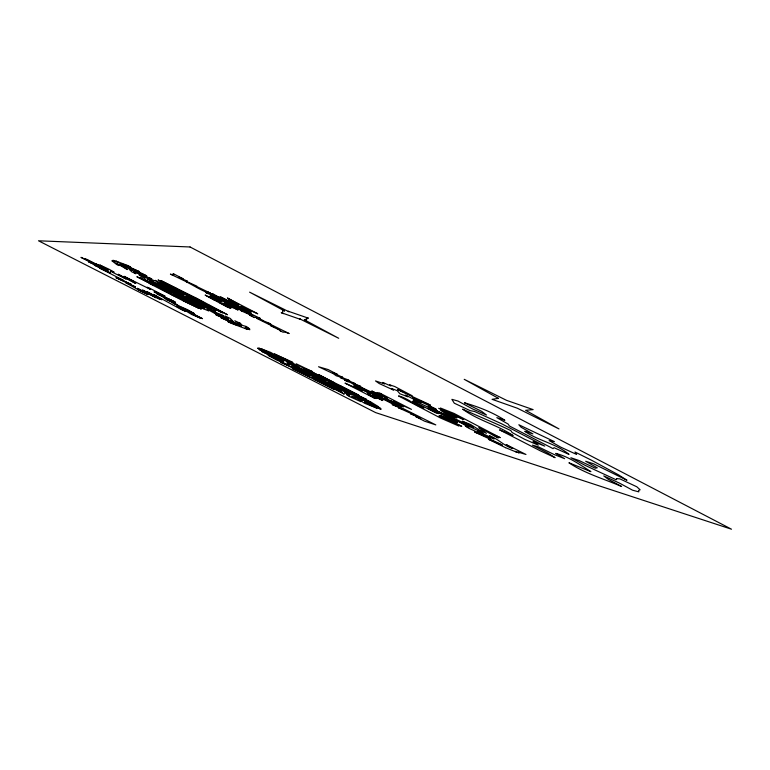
<?xml version="1.0" encoding="UTF-8"?>
<svg xmlns="http://www.w3.org/2000/svg" width="770" height="770" viewBox="0 0 770 770"><rect width="100%" height="100%" fill="white"/><g stroke="black" fill="none" stroke-linecap="round" stroke-linejoin="round"><path stroke-width="1.16" d="M96.24 263.918L106.183 268.797L107.001 269.048L99.715 264.947L109.234 269.327L114.066 272.118L110.457 270.944L112.516 272.282L124.259 278.182L126.232 279.058L118.282 274.264L134.635 282.975L135.818 283.418L126.53 278.211L134.76 282.205L133.787 281.56L124.018 276.334L150.583 289.433L147.195 287.268L149.178 287.942L165.069 296.238L155.251 291.618L154.751 291.541L160.959 294.833L154.019 291.763L155.646 292.706L175.175 301.984L156.955 293.851L163.048 296.835M218.382 299.212L211.298 295.892L220.326 300.618L210.451 295.93L221.693 301.821L209.787 296.161L219.383 301.407L213.55 298.789L217.794 301.031L217.073 300.791L208.535 296.431L214.83 300.079L214.185 299.877L205.138 295.064L227.391 307.163L230.817 308.327L219.739 302.6L229.2 306.903L227.275 305.777M282.677 312.476L282.465 313.063L281.214 312.678L300.502 319.396L299.838 318.905L338.713 338.28L304.266 319.704L305.873 320.387L306.267 318.761L306.961 318.992L306.412 318.578L306.893 317.827M282.475 312.187L283.052 310.349L284.621 311.013L249.605 292.157L288.942 311.763L288.201 311.224L308.395 318.183L307.018 317.712M172.028 300.647L165.213 297.538M283.283 313.573L283.504 313.64M194.656 305.334L177.514 296.816M217.333 298.452L215.263 297.557L230.875 305.151L224.609 301.83L229.152 303.755L228.498 303.178L205.503 292.273L208.247 293.678L206.36 292.331L206.957 292.504C196.331 287.691 196.62 287.172 186.244 281.772L187.418 282.263L170.411 274.12L173.144 275.179L173.452 274.515L174.338 274.697L173.048 273.658L174.357 274.216L183.173 278.827L179.15 277.239L180.844 278.288L187.36 281.069L186.013 281.05L187.611 281.907L196.889 286.18A68.289 4.293 26.5 0 0 196.822 286.565L210.605 293.226L207.438 291.878L209.161 293.081L213.251 294.544L212.068 293.562L213.223 294.034L220.384 297.932L212.27 294.708L218.045 297.586L216.226 296.912L217.381 297.586L223.627 300.021L227.266 302.283L219.402 298L228.931 302.446L228.093 301.917C249.528 311.523 208.169 292.581 227.025 300.858L219.72 297.047L231.327 302.793L225.803 299.751M234.523 303.236L236.698 304.189L228.045 300.117L236.477 304.622L229.364 301.186C247.632 310.762 206.639 290.011 225.899 299.578M205.426 306.701L209.95 309.136L170.853 290.194L164.713 288.211L180.353 295.805L192.298 299.328L195.339 300.878L193.52 301.137L197.091 303.351L205.869 307.827L206.456 307.923L203.088 305.613L207.698 307.23L215.562 311.292L213.964 310.907L214.936 311.802L210.345 310.012L212.722 311.321L222.511 315.065L223.983 316.412L220.432 315.479L222.992 316.855L228.584 319.107L225.033 315.979L230.278 318.453L233.06 321.273L230.249 320.224L235.206 323.236L241.26 325.768L234.792 320.744L240.74 323.573L239.297 323.034L242.608 325.46L246.419 326.519L249.682 328.915L245.553 327.163C257.911 334.016 238.825 324.324 247.266 329.339L230.817 323.121L227.978 321.658L236.929 325.104L221 317.731L241.212 326.336L233.599 322.091L217.361 315.556L215.744 314.583L226.438 318.761L215.138 312.88C226.553 320.099 209.604 310.551 207.12 309.165L208.622 310.887L201.778 308.154L191.547 301.378L203.896 308.655L192.288 302.831L184.684 297.932L181.99 295.18L163.009 286.074L203.174 307.009L181.239 297.172L183.52 298.442L204.021 308.096L178.332 296.229L196.119 305.344L194.415 304.65L173.163 294.063L175.945 295.699M149.043 283.312L183.443 300.974L198.323 308.048L182.625 300.108L201.288 309.088L196.408 306.47M233.483 302.485L230.028 300.521L235.822 303.342L228.709 299.492L239.143 304.564L227.371 297.98L257.324 313.506L257.748 313.852L240.933 306.277L250.972 311.86L242.762 307.759L247.026 310.272L236.833 305.18L246.785 310.551L238.488 306.624L239.249 307.124L251.386 313.342L246.929 311.378L249.066 312.649L236.939 306.104L235.745 305.613L238.912 307.5L230.981 303.688L231.818 303.842L236.332 306.575L230.365 303.765L241.405 308.905L242.694 309.636L240.923 309.136L246.467 311.696L247.324 312.379L245.101 311.465L247.314 312.995L253.089 315.633L250.154 313.39L249.037 312.938L260.26 318.395L258.133 317.952C251.857 315.95 264.89 320.744 262.878 320.638L269.856 323.467L270.761 324.026L268.345 323.323L289.183 333.545L285.256 332.159L282.917 332.159L280.078 330.773L280.588 330.898C272.917 325.7 283.774 332.553 270.751 325.72L274.216 327L256.805 318.433C260.424 319.059 252.329 315.902 254.302 317.606L249.711 315.19L252.724 316.085L251.405 315.344L241.568 311.022L240.904 310.579L242.858 311.042L237.054 307.962L242.81 310.425L231.135 304.602L240.288 309.79L234.542 307.057C250.298 315.931 218.237 298.462 233.397 307.066L225.851 303.332L237.949 309.983L225.215 303.871L232.319 307.692L225.302 304.294L231.135 307.422L230.461 307.211L222.52 303.159L227.179 305.536M98.762 265.486L108.262 270.299L87.126 259.48L84.864 258.807L100.812 266.834L80.985 257.363L99.07 266.362L101.072 267.479L88.386 261.733L102.766 268.614L105.038 269.837L94.2 265.092L110.014 272.676L110.534 273.09L99.407 267.97L123.296 280.29L116.722 277.469L117.55 278.028L131.304 284.39L115.914 277.633L135.481 286.931L125.78 282.725L139.312 290.386L148.061 294.602L137.647 289.145L143.769 291.926L137.368 288.307L156.272 297.817L142.479 290.049L144.298 290.839L159.939 299.328L147.263 291.897L149.486 292.918L161.95 299.771L153.24 294.39L155.578 295.478L181.633 309.723L185.406 311.263L176.551 306.296L186.946 311.157L185.753 310.878L191.778 314.535L200.566 318.212L191.374 313.534L202.491 318.674L178.505 306.133L194.396 313.64L187.841 309.8L175.483 304.439L172.865 302.918L177.706 304.987L165.935 299.28L174.905 303.207L163.211 297.287L175.069 302.62L172.894 301.436M148.167 282.513L136.867 276.69L153.086 284.958L140.294 277.806L142.729 278.904L175.483 296.248L144.847 279.616L164.328 289.992L168.957 292.051L149.409 281.425L170.555 292.282L153.759 283.206L178.775 295.574L152.855 282.022L198.006 303.332C188.438 295.276 176.888 294.775 166.339 289.578L170.545 290.492L158.331 283.822L157.513 283.61L161.623 286.238L147.561 279.077L153.817 281.936L149.245 279.125L143.913 276.931L143.316 277.036L144.962 278.249L141.747 276.902L139.024 274.755L144.163 276.623L140.111 274.457L133.537 271.569L135.876 273.735L131.872 271.887L129.11 269.279L132.652 270.491L132.325 270.116L126.549 266.988L119.254 263.764L127.348 269.567L116.405 263.234L119.061 265.573L116.578 264.447L111.9 260.741L115.375 262.05L112.882 260.327L113.392 260.375L118.08 262.3L115.789 261.011L127.425 265.39L130.525 266.978L123.45 264.37L139.553 271.695L120.717 263.889L125.077 266.901L141.998 273.417L146.781 275.901L135.222 271.127L140.525 274.361L151.786 278.894C138.282 273.956 158.476 283.052 155.309 280.347L170.517 287.739L177.976 292.282L160.555 284.101L170.642 288.413L175.05 291.869L174.059 291.637L174.896 292.879L192.683 302.591L197.524 304.266L156.281 281.868L182.557 294.564L162.845 284.784L160.506 282.975L184.049 294.477L165.021 284.457L166.859 285.208L194.127 299.001L166.628 284.553L197.774 299.578L158.071 279.982L176.523 288.644L160.66 280.492L163.153 281.599L197.803 298.866L227.419 314.718L207.409 304.545L222.655 312.88L219.007 311.272L195.397 297.952L192.664 297.047L216.88 310.503L193.126 298.096L187.177 295.786L209.411 307.201L187.726 296.671L210.191 308.558L185.435 296.71L203.27 305.247M355.413 384.875L355.076 385.26L350.283 382.382L347.27 381.554L344.517 380.043L347.126 380.803L346.336 380.284L340.937 377.954L340.273 377.493L342.044 377.964L340.205 376.992L336.24 375.779L333.16 373.604L318.539 366.741L328.213 369.581L337.616 374.528L332.707 372.488L335.056 373.864L342.746 377.3L340.311 376.646L342.053 377.579L347.992 379.793L349.657 380.698L347.078 379.966L355.22 383.672C344.508 380.082 369.908 389.668 357.116 385.337L371.477 392.19L374.239 393.845L371.958 393.268L376.222 395.241L379.158 396.386L371.612 392.373L379.562 396.117L370.582 391.42L382.026 396.887L372.873 392.238L371.939 391.651L381.054 395.953L371.737 390.996L387.656 398.485L376.886 392.892L386.964 397.647L378.311 393.008L381.362 394.288L379.504 393.114L380.342 393.383L411.488 409.37L393.066 401.247L403.547 406.81L393.432 401.873C419.381 415.752 371.39 390.573 397.541 404.558L385.828 398.687L391.295 401.844L376.328 395.154L435.801 424.896L424.463 421.142L415.617 416.503L420.776 418.639L418.168 417.157L410.593 413.827L413.702 414.847L412.922 414.347L398.34 407.715C411.594 412.412 380.255 399.928 397.455 406.454L375.683 395.26L374.98 395.048L381.622 398.648L373.354 394.933L382.806 399.707L372.593 394.894L382.777 400.525L367.608 393.537L376.925 398.456L367.714 393.99L376.289 398.571L373.306 397.281L375.096 398.388L374.326 398.128L345.027 383.133L362.41 390.775L353.574 386.145L362.016 390.255L354.133 385.886L363.401 390.631L357.155 387.127L369.186 393.152L369.744 393.297L362.708 389.61L377.521 396.194L361.544 388.07L362.16 388.244L365.028 389.793L360.196 387.907L355.413 384.875M278.374 360.014L268.075 355.24L276.42 359.946L288.702 364.97L287.297 363.748L289.838 364.229L302.803 370.572L305.064 371.91L296.691 367.819L294.756 367.097L298.423 369.051L292.802 366.761L311.272 375.798L280.607 362.208L307.74 374.769L309.117 375.683L295.815 369.648L309.915 376.857L292.186 368.387L334.526 389.553L314.314 379.341L321.619 382.488L311.359 377.156L344.238 394.125L340.966 391.795L314.343 378.041L312.437 376.877L341.688 391.574L310.262 374.393L329.695 384.413L317.134 377.233L322.707 379.726L339.83 390.092L343.603 391.073L350.966 394.587L344.527 392.604L349.782 396.059L346.866 394.798L349.484 396.55L360.841 401.651L351.572 396.136L356.087 397.407L362.141 400.621L358.618 399.553L364.759 403.345L376.848 408.129L364.643 402.267L381.025 409.303L365.038 401.651L380.842 408.783L379.745 407.677L355.615 396.579L378.291 406.599L370.582 401.834L367.261 400.419L370.216 402.383L351.062 394.221L336.423 387.137L327.981 382.19L349.243 392.892L351.082 393.537L340.157 387.974L362.882 398.677L331.158 383.152L366.809 399.582L330.157 382.064L326.384 380.062L342.669 387.493L339.426 385.423L358.858 395.251L318.982 374.711L318.029 374.518L333.737 382.632L311.619 371.794L323.188 378.051L314.102 374.008L305.257 368.734L312.649 371.698L296.181 363.796L308.462 371.294L303.881 369.138L305.459 370.168L326.085 380.37L323.005 379.533L300.964 368.695L313.708 375.192L310.811 373.96L311.85 374.74L287.037 362.227L299.934 367.588L291.561 362.208L292.754 362.545L291.84 361.813L274.399 353.94L285.583 359.378L291.686 363.055L280.145 357.29L292.975 364.277L288.105 362.295L270.694 352.4L261.723 349.012L283.206 360.1L260.193 348.569L258.787 348.117L262.06 349.936L257.642 348.136L282.503 360.206L283.466 360.947L259.038 349.426L283.822 361.736L261.492 351.245L282.811 361.861L278.374 360.014M505.505 447.659L488.382 439.247L502.367 445.137L499.008 443.337L474.628 432.018L490.875 438.438L468.689 428.197L465.34 426.031L468.815 427.552L467.717 426.724L456.697 420.208L449.372 417.561L457.486 422.287L453.395 420.776L455.811 422.509L446.09 417.436L439.968 415.482L461.75 426.359L438.987 415.848L458.997 426.099L440.556 418.052L398.523 395.944C407.802 397.994 414.751 405.501 423.904 408.081L412.71 401.151L435.993 412.893L436.609 412.893L436.089 412.258L438.611 413.644L427.831 408.177L456.745 421.075C443.26 412.354 427.494 407.956 413.615 399.948L420.911 402.883L405.944 395.27L405.193 395.212L407.85 396.752L399.957 393.797L397.233 390.669L391.43 388.465L393.547 390.082L379.264 383.575L375.5 380.929L384.577 383.912L382.777 382.421L389.716 385.5L391.073 385.866L389.505 384.798L394.808 386.55L412.239 395.79L397.561 389.428L400.949 391.275L427.947 403.798L430.594 405.338L412.701 397.801L435.04 408.524L436.426 409.496L428.293 406.098L444.329 414.838L451.663 417.484L440.604 410.372L454.021 417.33L456.957 417.841L438.688 408.312L463.733 419.602L440.421 408.013L454.117 413.461L500.231 437.649L492.877 434.434C510.385 445.214 480.143 427.735 478.815 427.6L486.419 433.337L479.104 429.833L470.605 424.511L462.347 421.219L473.309 427.321L444.973 414.241L454.165 419.602L479.931 431.412L483.04 433.135L477.439 431.142L494.186 438.958L489.431 435.791C497.959 438.534 504.013 446.032 512.704 448.515L506.169 444.598L525.968 454.473L517.815 452.048L519.105 452.953L515.457 451.336L516.429 452.096L505.505 447.659M616.626 478.671L616.154 479.787L585.017 465.311L570.897 457.755L579.213 460.585L595.249 468.208L597.279 467.823L585.701 461.259L593.564 463.771L626.972 480.259L618.743 474.984L591.716 460.335L575.007 452.009L576.634 454.454L560.82 447.187L549.125 440.594L554.429 441.653L518.845 424.751L521.117 427.263L532.898 433.895L524.784 431.306C538.461 440.902 556.354 443.607 569.011 454.396L554.025 447.688L553.072 448.631L509.432 426.012L508.094 424.039L496.804 417.638L504.879 420.256C492.55 412.239 478.526 406.887 464.464 402.768L481.645 411.344L486.486 415.02L472.28 408.793L457.958 401.035L451.865 399.332L454.281 403.191L470.181 410.641L474.609 411.498L501.655 423.789L544.717 446.119L533.023 441.422L538.249 445.137L524.562 439.266L512.137 432.519L510.837 430.594C494.956 422.923 478.738 416.483 462.655 409.139C478.18 420.555 497.266 424.828 513.118 435.579L499.566 429.872L540.319 450.835L555.103 457.678L547.999 453.116L532.455 445.147L538.557 446.937L554.15 454.541L564.631 458.679L555.747 453.386C568.674 456.6 579.781 464.608 590.908 471.654L568.924 462.78C584.844 473.483 604.007 478.921 621.621 486.496L608.473 479.46L603.757 475.918L619.561 483.156L632.584 490.201L638.831 491.866L638.6 490.442L640.13 489.816L636.828 486.784L619.889 478.873L616.626 478.671M498.459 398.36L492.078 399.322L517.325 408.216L558.991 428.909L525.621 410.323L533.119 409.611L506.564 400.352L464.204 379.321L498.459 398.36M190.055 246.978L38.5 240.789L375.644 412.614L731.5 529.211L190.055 246.978M168.89 292.388L167.754 292.003L172.133 294.92L200.084 307.913L168.89 292.388"/></g></svg>
